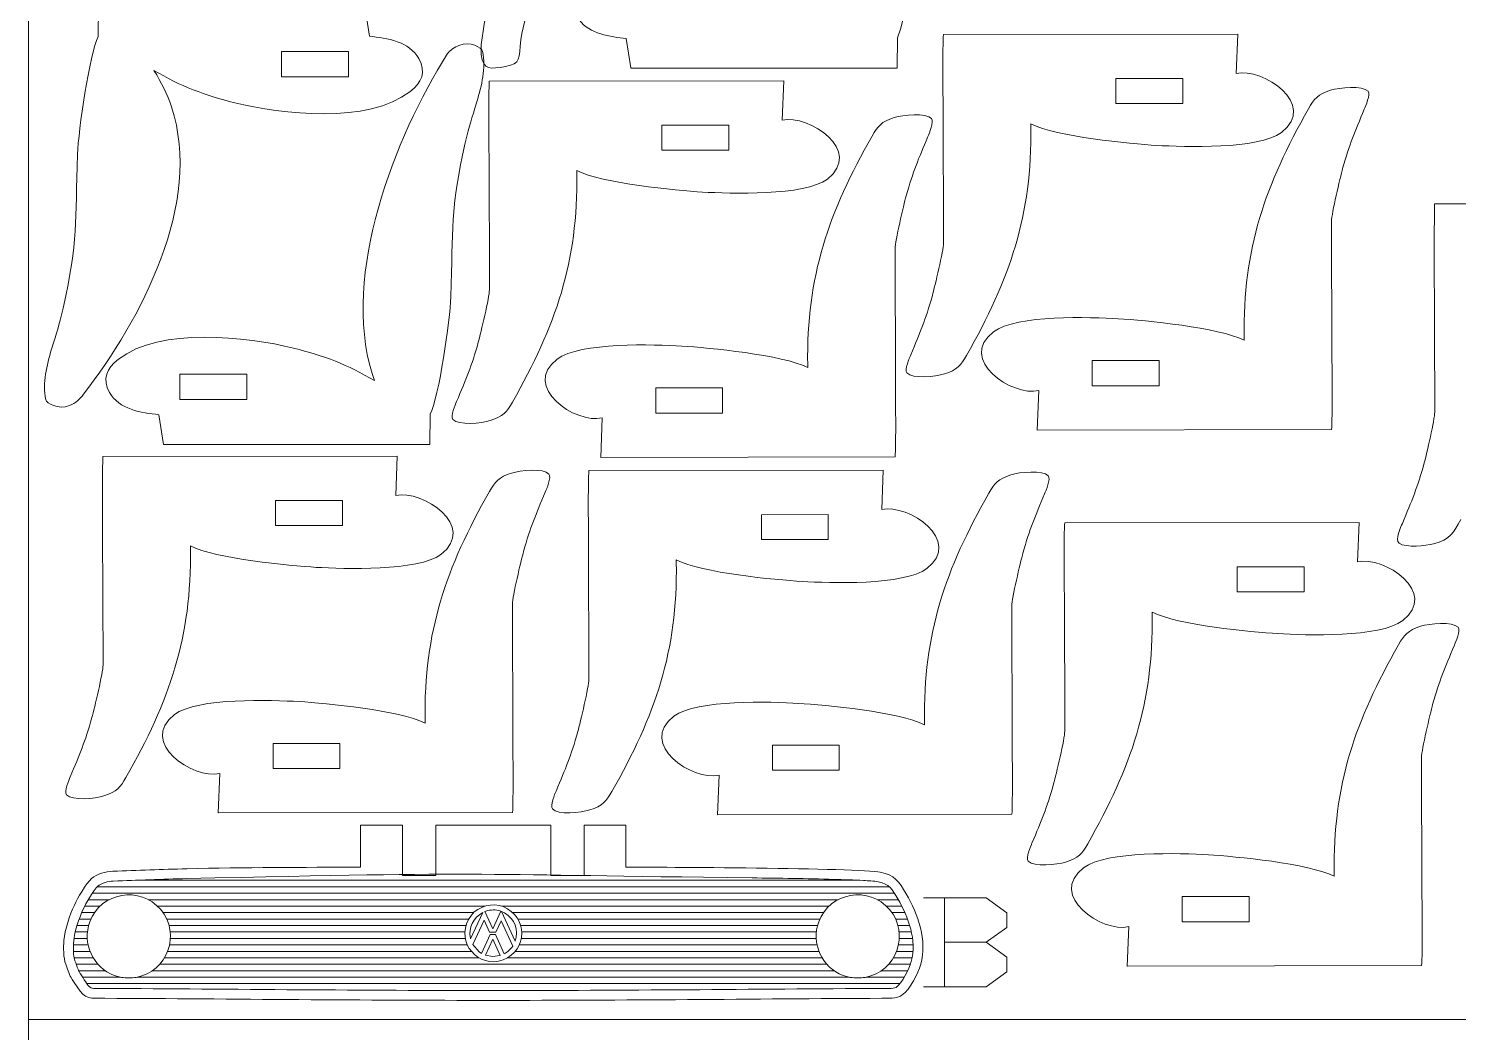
# Model space of a CAD drawing. Header units: centimetres. Extents: x -29.2 to 29, y -19.2 to 19.
# Drawn here: x -29 to -14.46, y -0.13 to 10.07 of the extents above; entities that cross this region are included whole.
import ezdxf

# ---------------------------------------------------------------- set-up
doc = ezdxf.new("R2010")
doc.units = ezdxf.units.CM
doc.header["$MEASUREMENT"] = 0
doc.layers.add('Camada 1', color=7, linetype='Continuous')

msp = doc.modelspace()

# ---------------------------------------------------------------- linework, layer by layer
at = {"layer": 'Camada 1', "color": 5, "lineweight": 9}
for points in [[(-29, 19), (-29, 19), (-29, -19), (-29, -19)], [(29, 0), (29, 0), (-29, 0), (-29, 0)]]:
    msp.add_open_spline(points, degree=3, dxfattribs=at)
at = {"layer": 'Camada 1', "color": 3, "lineweight": 9}
for points in [[(-20.16581, 9.97598), (-19.986, 10.46239), (-19.94594, 11.54976), (-19.91582, 12.11018)], [(-23.9962, 9.95484), (-23.9759, 10.13166), (-23.90551, 10.2649), (-23.89505, 10.34565)], [(-28.2902, 10.29316), (-28.2902, 10.29316), (-28.29231, 9.98776), (-28.29231, 9.98776)], [(-25.53304, 9.99162), (-25.53304, 9.99162), (-25.58011, 10.29295), (-25.58011, 10.29295)], [(-24.33443, 10.27578), (-24.35698, 10.18585), (-24.41252, 9.90457), (-24.39856, 9.80665)], [(-23.40041, 10.15465), (-23.29985, 10.02087), (-23.08156, 9.98355), (-22.92571, 9.96877)], [(-28.29231, 9.98776), (-28.38202, 9.81456), (-28.4936, 9.03199), (-28.50227, 8.79253)], [(-25.03299, 9.76451), (-25.12832, 9.93941), (-25.35734, 9.9725), (-25.53304, 9.99162)], [(-24.62625, 9.89882), (-24.659, 9.88538), (-24.72237, 9.84606), (-24.74158, 9.81554)], [(-24.38432, 9.83891), (-24.39153, 9.87366), (-24.51008, 9.9465), (-24.62625, 9.89882)], [(-24.15198, 9.68476), (-23.98977, 9.71223), (-24.01773, 9.76732), (-23.9962, 9.95484)], [(-22.92571, 9.96877), (-22.92571, 9.96877), (-22.87896, 9.66946), (-22.87896, 9.66946)], [(-20.16855, 9.66721), (-20.16855, 9.66721), (-20.16581, 9.97598), (-20.16581, 9.97598)], [(-19.70013, 10.00927), (-19.70949, 9.89536), (-19.70362, 9.35039), (-19.70348, 9.27028)], [(-16.70753, 10.01454), (-16.70753, 10.01454), (-19.70013, 10.00927), (-19.70013, 10.00927)], [(-16.72303, 9.61299), (-16.72303, 9.61299), (-16.70753, 10.01454), (-16.70753, 10.01454)], [(-24.74158, 9.81554), (-25.28263, 8.95549), (-25.81835, 7.57827), (-25.50807, 6.56373)], [(-25.12332, 9.42869), (-25.00137, 9.52445), (-24.95694, 9.62498), (-25.03299, 9.76451)], [(-24.44328, 9.32605), (-24.39461, 9.49152), (-24.34845, 9.66603), (-24.38432, 9.83891)], [(-24.39856, 9.80665), (-24.37512, 9.64219), (-24.31116, 9.65781), (-24.15198, 9.68476)], [(-27.54753, 9.27425), (-27.59475, 9.41773), (-27.64727, 9.51797), (-27.72542, 9.64541)], [(-27.72542, 9.64541), (-27.45954, 9.48517), (-27.20613, 9.38994), (-26.90438, 9.31536)], [(-22.87896, 9.66946), (-22.87896, 9.66946), (-22.87664, 9.66721), (-22.87664, 9.66721)], [(-22.87664, 9.66721), (-22.87664, 9.66721), (-20.16855, 9.66721), (-20.16855, 9.66721)], [(-16.26387, 9.01446), (-15.89335, 9.29747), (-16.45187, 9.67679), (-16.72303, 9.61299)], [(-24.31614, 9.53518), (-24.32552, 9.4212), (-24.31964, 8.87639), (-24.3195, 8.79619)], [(-21.32355, 9.54045), (-21.32355, 9.54045), (-24.31614, 9.53518), (-24.31614, 9.53518)], [(-21.33904, 9.1389), (-21.33904, 9.1389), (-21.32355, 9.54045), (-21.32355, 9.54045)], [(-15.38328, 9.43273), (-15.43802, 9.49524), (-15.67501, 9.47063), (-15.76344, 9.44313)], [(-26.90438, 9.31536), (-26.42933, 9.19794), (-25.54532, 9.09732), (-25.12332, 9.42869)], [(-24.56012, 8.90839), (-24.51579, 9.10446), (-24.49821, 9.13932), (-24.44328, 9.32605)], [(-15.76344, 9.44313), (-15.89452, 9.40237), (-15.93143, 9.35382), (-15.98739, 9.25589)], [(-15.42093, 9.25032), (-15.40811, 9.28125), (-15.35578, 9.40132), (-15.38328, 9.43273)], [(-28.44142, 6.35386), (-27.85937, 7.10908), (-27.22496, 8.29402), (-27.54753, 9.27425)], [(-20.87989, 8.54037), (-20.50926, 8.82349), (-21.06822, 9.20277), (-21.33904, 9.1389)], [(-20.20049, 9.16502), (-20.33154, 9.12426), (-20.3685, 9.07569), (-20.42444, 8.97777)], [(-19.82033, 9.15461), (-19.87505, 9.21713), (-20.11208, 9.19252), (-20.20049, 9.16502)], [(-19.70348, 9.27028), (-19.70348, 9.27028), (-19.69924, 7.88961), (-19.69924, 7.88961)], [(-15.98739, 9.25589), (-16.42856, 8.48379), (-16.65618, 7.83033), (-16.6424, 6.9296)], [(-15.64134, 8.64694), (-15.57103, 8.89946), (-15.51747, 9.01735), (-15.42093, 9.25032)], [(-19.85798, 8.9722), (-19.84516, 9.00314), (-19.79283, 9.1232), (-19.82033, 9.15461)], [(-19.46615, 6.74759), (-19.02497, 7.51973), (-18.79736, 8.1731), (-18.81115, 9.07388)], [(-18.81115, 9.07388), (-18.81115, 9.07388), (-18.81154, 9.1012), (-18.81154, 9.1012)], [(-18.81154, 9.1012), (-18.55542, 8.97044), (-17.80192, 8.89879), (-17.53172, 8.88273)], [(-17.53172, 8.88273), (-17.25779, 8.86646), (-16.49242, 8.83989), (-16.26387, 9.01446)], [(-24.70762, 7.34476), (-24.68206, 8.05078), (-24.71895, 8.20582), (-24.56012, 8.90839)], [(-20.42444, 8.97777), (-20.86562, 8.20558), (-21.09324, 7.55232), (-21.07945, 6.65148)], [(-20.0784, 8.36882), (-20.00808, 8.62137), (-19.95453, 8.73921), (-19.85798, 8.9722)], [(-28.50227, 8.79253), (-28.52783, 8.08659), (-28.49096, 7.9314), (-28.64977, 7.2289)], [(-24.3195, 8.79619), (-24.3195, 8.79619), (-24.31527, 7.41552), (-24.31527, 7.41552)], [(-24.08217, 6.2735), (-23.641, 7.04574), (-23.41337, 7.69888), (-23.42716, 8.59979)], [(-23.42716, 8.59979), (-23.42716, 8.59979), (-23.42756, 8.62711), (-23.42756, 8.62711)], [(-23.42756, 8.62711), (-23.17146, 8.49635), (-22.41793, 8.4247), (-22.14773, 8.40864)], [(-15.75429, 8.11387), (-15.75438, 8.18358), (-15.66665, 8.55606), (-15.64134, 8.64694)], [(-22.14773, 8.40864), (-21.87383, 8.39237), (-21.1084, 8.36581), (-20.87989, 8.54037)], [(-20.19134, 7.83575), (-20.19143, 7.90546), (-20.1037, 8.27794), (-20.0784, 8.36882)], [(-14.70594, 8.2875), (-14.70594, 8.2875), (-14.70953, 7.85168), (-14.70953, 7.85168)], [(-13.84712, 8.28975), (-13.84712, 8.28975), (-14.70594, 8.2875), (-14.70594, 8.2875)], [(-15.75006, 6.7332), (-15.75006, 6.7332), (-15.75429, 8.11387), (-15.75429, 8.11387)], [(-19.69924, 7.88961), (-19.69916, 7.81995), (-19.7869, 7.44737), (-19.81219, 7.35654)], [(-14.70953, 7.85168), (-14.70953, 7.85168), (-14.70506, 6.17107), (-14.70506, 6.17107)], [(-20.18711, 6.45508), (-20.18711, 6.45508), (-20.19134, 7.83575), (-20.19134, 7.83575)], [(-24.31527, 7.41552), (-24.3151, 7.34622), (-24.40298, 6.97307), (-24.42821, 6.88245)], [(-24.91758, 6.14954), (-24.82802, 6.32265), (-24.71628, 7.10543), (-24.70762, 7.34476)], [(-19.81219, 7.35654), (-19.88245, 7.10419), (-19.9361, 6.986), (-20.0326, 6.75316)], [(-28.64977, 7.2289), (-28.69413, 7.03272), (-28.71167, 6.99805), (-28.76662, 6.81124)], [(-17.92183, 7.12074), (-18.19572, 7.13702), (-18.96115, 7.16358), (-19.18967, 6.98902)], [(-26.30552, 6.82194), (-26.78092, 6.93944), (-27.66421, 7.04019), (-28.08657, 6.70861)], [(-19.18967, 6.98902), (-19.56029, 6.7059), (-19.00134, 6.32661), (-18.73052, 6.39049)], [(-16.642, 6.90228), (-16.8981, 7.03304), (-17.65163, 7.10469), (-17.92183, 7.12074)], [(-24.42821, 6.88245), (-24.4985, 6.62999), (-24.55211, 6.51198), (-24.64863, 6.27907)], [(-22.35888, 6.84262), (-22.63279, 6.85889), (-23.39819, 6.88546), (-23.62672, 6.71091)], [(-21.07905, 6.62417), (-21.3367, 6.75512), (-22.08715, 6.82648), (-22.35888, 6.84262)], [(-16.6424, 6.9296), (-16.6424, 6.9296), (-16.642, 6.90228), (-16.642, 6.90228)], [(-28.76662, 6.81124), (-28.81527, 6.64583), (-28.8615, 6.47121), (-28.82558, 6.29838)], [(-28.08657, 6.70861), (-28.20853, 6.61286), (-28.25294, 6.51231), (-28.1769, 6.37278)], [(-25.48448, 6.49188), (-25.7503, 6.6521), (-26.00382, 6.74737), (-26.30552, 6.82194)], [(-23.62672, 6.71091), (-23.99673, 6.42831), (-23.44003, 6.04878), (-23.16757, 6.11237)], [(-20.0326, 6.75316), (-20.04542, 6.72223), (-20.09777, 6.60217), (-20.07026, 6.57075)], [(-19.69011, 6.56035), (-19.55905, 6.60111), (-19.52211, 6.64965), (-19.46615, 6.74759)], [(-15.75341, 5.99421), (-15.74405, 6.10805), (-15.74991, 6.6532), (-15.75006, 6.7332)], [(-25.50807, 6.56373), (-25.50807, 6.56373), (-25.48448, 6.49188), (-25.48448, 6.49188)], [(-21.07945, 6.65148), (-21.07945, 6.65148), (-21.07905, 6.62417), (-21.07905, 6.62417)], [(-20.07026, 6.57075), (-20.01552, 6.50823), (-19.77853, 6.53285), (-19.69011, 6.56035)], [(-20.19046, 5.71609), (-20.1811, 5.82989), (-20.18697, 6.3751), (-20.18711, 6.45508)], [(-28.82558, 6.29838), (-28.81836, 6.26364), (-28.69983, 6.1908), (-28.58365, 6.23848)], [(-28.58365, 6.23848), (-28.51654, 6.26602), (-28.48111, 6.30237), (-28.44142, 6.35386)], [(-28.1769, 6.37278), (-28.08157, 6.19788), (-27.85255, 6.16479), (-27.67685, 6.14568)], [(-24.64863, 6.27907), (-24.66145, 6.24813), (-24.71377, 6.12809), (-24.68628, 6.09666)], [(-24.30612, 6.08626), (-24.17507, 6.12702), (-24.13812, 6.17557), (-24.08217, 6.2735)], [(-18.73052, 6.39049), (-18.73052, 6.39049), (-18.74601, 5.98894), (-18.74601, 5.98894)], [(-27.67685, 6.14568), (-27.67685, 6.14568), (-27.62979, 5.84434), (-27.62979, 5.84434)], [(-24.91969, 5.84412), (-24.91969, 5.84412), (-24.91758, 6.14954), (-24.91758, 6.14954)], [(-23.16757, 6.11237), (-23.16757, 6.11237), (-23.18306, 5.71083), (-23.18306, 5.71083)], [(-14.70506, 6.17107), (-14.70495, 6.10338), (-14.78835, 5.74344), (-14.81176, 5.65743)], [(-24.68628, 6.09666), (-24.63159, 6.03415), (-24.39455, 6.05875), (-24.30612, 6.08626)], [(-18.74601, 5.98894), (-18.74601, 5.98894), (-15.75341, 5.99421), (-15.75341, 5.99421)], [(-27.62979, 5.84434), (-27.62979, 5.84434), (-24.91969, 5.84412), (-24.91969, 5.84412)], [(-28.24397, 5.72079), (-28.25333, 5.60719), (-28.24747, 5.06151), (-28.24732, 4.9818)], [(-25.25145, 5.72428), (-25.25145, 5.72428), (-28.24397, 5.72079), (-28.24397, 5.72079)], [(-25.26687, 5.32451), (-25.26687, 5.32451), (-25.25145, 5.72428), (-25.25145, 5.72428)], [(-23.18306, 5.71083), (-23.18306, 5.71083), (-23.1809, 5.71082), (-23.1809, 5.71082)], [(-23.1809, 5.71082), (-23.1809, 5.71082), (-20.19046, 5.71609), (-20.19046, 5.71609)], [(-24.09029, 5.55212), (-24.22135, 5.51135), (-24.25829, 5.46282), (-24.31424, 5.36487)], [(-23.71012, 5.54171), (-23.7648, 5.60423), (-24.00188, 5.57962), (-24.09029, 5.55212)], [(-23.74778, 5.35931), (-23.73495, 5.39026), (-23.68263, 5.51028), (-23.71012, 5.54171)], [(-23.30462, 5.57738), (-23.31398, 5.4638), (-23.30812, 4.91806), (-23.30798, 4.83839)], [(-20.3121, 5.58087), (-20.3121, 5.58087), (-23.30462, 5.57738), (-23.30462, 5.57738)], [(-20.32752, 5.1811), (-20.32752, 5.1811), (-20.3121, 5.58087), (-20.3121, 5.58087)], [(-19.01393, 5.5344), (-19.145, 5.49364), (-19.18193, 5.4451), (-19.23789, 5.34716)], [(-18.63378, 5.524), (-18.68852, 5.58651), (-18.9255, 5.5619), (-19.01393, 5.5344)], [(-18.67143, 5.34159), (-18.65861, 5.37251), (-18.60627, 5.49258), (-18.63378, 5.524)], [(-14.81176, 5.65743), (-14.87913, 5.4099), (-14.93783, 5.27091), (-15.03438, 5.041)], [(-24.80772, 4.72597), (-24.43771, 5.00854), (-24.99439, 5.38811), (-25.26687, 5.32451)], [(-24.31424, 5.36487), (-24.75541, 4.59256), (-24.98304, 3.93959), (-24.96925, 3.03858)], [(-23.9682, 4.75592), (-23.89794, 5.00827), (-23.84428, 5.12647), (-23.74778, 5.35931)], [(-19.86837, 4.58256), (-19.49835, 4.86517), (-20.05507, 5.24469), (-20.32752, 5.1811)], [(-19.23789, 5.34716), (-19.67915, 4.5749), (-19.90661, 3.92174), (-19.8929, 3.02086)], [(-18.89185, 4.7382), (-18.82158, 4.9906), (-18.76796, 5.10871), (-18.67143, 5.34159)], [(-28.24732, 4.9818), (-28.24732, 4.9818), (-28.24309, 3.60113), (-28.24309, 3.60113)], [(-18.46719, 5.04747), (-18.47642, 4.93765), (-18.47068, 4.38344), (-18.47054, 4.30848)], [(-15.47467, 5.05096), (-15.47467, 5.05096), (-18.46719, 5.04747), (-18.46719, 5.04747)], [(-15.49009, 4.65119), (-15.49009, 4.65119), (-15.47467, 5.05096), (-15.47467, 5.05096)], [(-15.03438, 5.041), (-15.0505, 5.0026), (-15.11282, 4.87457), (-15.06695, 4.84064)], [(-14.71934, 4.83188), (-14.5466, 4.87497), (-14.51324, 4.95185), (-14.44054, 5.08072)], [(-27.35499, 4.7854), (-27.35499, 4.7854), (-27.35538, 4.81271), (-27.35538, 4.81271)], [(-27.35538, 4.81271), (-27.09955, 4.68209), (-26.34546, 4.61029), (-26.07556, 4.59425)], [(-23.30798, 4.83839), (-23.30798, 4.83839), (-23.30374, 3.45772), (-23.30374, 3.45772)], [(-15.06695, 4.84064), (-14.9968, 4.78875), (-14.7914, 4.8139), (-14.71934, 4.83188)], [(-28.00999, 2.45911), (-27.56882, 3.23132), (-27.3412, 3.88452), (-27.35499, 4.7854)], [(-26.07556, 4.59425), (-25.80162, 4.57798), (-25.03629, 4.55141), (-24.80772, 4.72597)], [(-24.08114, 4.22285), (-24.08131, 4.29216), (-23.99343, 4.6653), (-23.9682, 4.75592)], [(-22.41564, 4.64199), (-22.41564, 4.64199), (-22.41604, 4.6693), (-22.41604, 4.6693)], [(-22.41604, 4.6693), (-22.1602, 4.53868), (-21.4061, 4.46688), (-21.13621, 4.45084)], [(-19.00479, 4.20514), (-19.00488, 4.27483), (-18.91714, 4.64735), (-18.89185, 4.7382)], [(-15.03093, 4.05265), (-14.66092, 4.33526), (-15.21764, 4.71478), (-15.49009, 4.65119)], [(-23.07064, 2.3157), (-22.62947, 3.0879), (-22.40185, 3.74113), (-22.41564, 4.64199)], [(-21.13621, 4.45084), (-20.86229, 4.43458), (-20.09691, 4.408), (-19.86837, 4.58256)], [(-24.07691, 2.84218), (-24.07691, 2.84218), (-24.08114, 4.22285), (-24.08114, 4.22285)], [(-18.47054, 4.30848), (-18.47054, 4.30848), (-18.46631, 2.92781), (-18.46631, 2.92781)], [(-19.00056, 2.82447), (-19.00056, 2.82447), (-19.00479, 4.20514), (-19.00479, 4.20514)], [(-18.23321, 1.78579), (-17.79204, 2.5581), (-17.56441, 3.21107), (-17.5782, 4.11208)], [(-17.5782, 4.11208), (-17.5782, 4.11208), (-17.5786, 4.13939), (-17.5786, 4.13939)], [(-17.5786, 4.13939), (-17.32277, 4.00877), (-16.56867, 3.93697), (-16.29878, 3.92093)], [(-16.29878, 3.92093), (-16.02486, 3.90467), (-15.25947, 3.87809), (-15.03093, 4.05265)], [(-14.84834, 3.99514), (-14.97941, 3.95437), (-15.01634, 3.90583), (-15.07228, 3.80789)], [(-14.46817, 3.98473), (-14.52285, 4.04725), (-14.75994, 4.02264), (-14.84834, 3.99514)], [(-14.50583, 3.80233), (-14.493, 3.83328), (-14.44068, 3.9533), (-14.46817, 3.98473)], [(-15.07228, 3.80789), (-15.51346, 3.03558), (-15.74109, 2.38262), (-15.72729, 1.4816)], [(-14.72625, 3.19894), (-14.65597, 3.45138), (-14.60235, 3.56943), (-14.50583, 3.80233)], [(-28.24309, 3.60113), (-28.243, 3.53149), (-28.33075, 3.15888), (-28.35604, 3.06806)], [(-23.30374, 3.45772), (-23.30357, 3.38842), (-23.39145, 3.01527), (-23.41668, 2.92465)], [(-26.24867, 3.22973), (-26.52259, 3.246), (-27.28797, 3.27257), (-27.51652, 3.09801)], [(-24.96885, 3.01127), (-25.22494, 3.14203), (-25.97848, 3.21367), (-26.24867, 3.22973)], [(-21.17232, 3.21201), (-21.44622, 3.22829), (-22.21166, 3.25484), (-22.44017, 3.08029)], [(-19.8925, 2.99355), (-20.14861, 3.12431), (-20.90211, 3.19596), (-21.17232, 3.21201)], [(-14.83919, 2.66587), (-14.83936, 2.73518), (-14.75148, 3.10831), (-14.72625, 3.19894)], [(-28.35604, 3.06806), (-28.42629, 2.81575), (-28.47995, 2.6975), (-28.57645, 2.46468)], [(-27.51652, 3.09801), (-27.88653, 2.8154), (-27.32981, 2.43588), (-27.05736, 2.49947)], [(-22.44017, 3.08029), (-22.81069, 2.79726), (-22.25215, 2.41796), (-21.98101, 2.48176)], [(-24.96925, 3.03858), (-24.96925, 3.03858), (-24.96885, 3.01127), (-24.96885, 3.01127)], [(-23.41668, 2.92465), (-23.48698, 2.67218), (-23.54057, 2.55419), (-23.6371, 2.32127)], [(-19.8929, 3.02086), (-19.8929, 3.02086), (-19.8925, 2.99355), (-19.8925, 2.99355)], [(-18.46631, 2.92781), (-18.46614, 2.85847), (-18.55401, 2.4854), (-18.57926, 2.39474)], [(-24.08026, 2.10319), (-24.07091, 2.21681), (-24.07676, 2.76245), (-24.07691, 2.84218)], [(-19.00391, 2.08547), (-18.99454, 2.19935), (-19.00042, 2.74443), (-19.00056, 2.82447)], [(-14.83496, 1.28521), (-14.83496, 1.28521), (-14.83919, 2.66587), (-14.83919, 2.66587)], [(-27.05736, 2.49947), (-27.05736, 2.49947), (-27.07286, 2.09793), (-27.07286, 2.09793)], [(-21.98101, 2.48176), (-21.98101, 2.48176), (-21.99651, 2.08021), (-21.99651, 2.08021)], [(-28.57645, 2.46468), (-28.58928, 2.43374), (-28.64161, 2.3137), (-28.61411, 2.28227)], [(-28.23395, 2.27186), (-28.1029, 2.31263), (-28.06595, 2.36117), (-28.00999, 2.45911)], [(-18.57926, 2.39474), (-18.64958, 2.14219), (-18.70312, 2.02435), (-18.79967, 1.79136)], [(-28.61411, 2.28227), (-28.5594, 2.21975), (-28.32237, 2.24436), (-28.23395, 2.27186)], [(-23.6371, 2.32127), (-23.64993, 2.29032), (-23.70225, 2.17029), (-23.67476, 2.13886)], [(-23.2946, 2.12845), (-23.16354, 2.16922), (-23.12659, 2.21776), (-23.07064, 2.3157)], [(-27.07286, 2.09793), (-27.07286, 2.09793), (-27.07069, 2.09792), (-27.07069, 2.09792)], [(-27.07069, 2.09792), (-27.07069, 2.09792), (-24.08026, 2.10319), (-24.08026, 2.10319)], [(-23.67476, 2.13886), (-23.6201, 2.07635), (-23.38302, 2.10094), (-23.2946, 2.12845)], [(-21.99651, 2.08021), (-21.99651, 2.08021), (-19.00391, 2.08547), (-19.00391, 2.08547)], [(-25.62472, 1.54786), (-25.62472, 1.54786), (-25.62472, 1.97277), (-25.62472, 1.97277)], [(-25.62472, 1.97277), (-25.62472, 1.97277), (-25.19972, 1.97265), (-25.19972, 1.97265)], [(-25.19972, 1.97265), (-25.19972, 1.97265), (-25.19972, 1.46266), (-25.19972, 1.46266)], [(-24.85973, 1.46277), (-24.85973, 1.46277), (-24.85973, 1.97277), (-24.85973, 1.97277)], [(-24.85973, 1.97277), (-24.85973, 1.97277), (-23.69219, 1.97277), (-23.69219, 1.97277)], [(-23.69219, 1.97277), (-23.69219, 1.97277), (-23.69218, 1.46277), (-23.69218, 1.46277)], [(-23.35218, 1.46277), (-23.35218, 1.46277), (-23.35219, 1.97277), (-23.35219, 1.97277)], [(-23.35219, 1.97277), (-23.35219, 1.97277), (-22.92719, 1.97277), (-22.92719, 1.97277)], [(-22.92719, 1.97277), (-22.92719, 1.97277), (-22.92719, 1.54786), (-22.92719, 1.54786)], [(-18.79967, 1.79136), (-18.81249, 1.76042), (-18.86482, 1.64036), (-18.83733, 1.60895)], [(-18.45716, 1.59854), (-18.3261, 1.63931), (-18.28916, 1.68785), (-18.23321, 1.78579)], [(-18.83733, 1.60895), (-18.78261, 1.54644), (-18.54558, 1.57103), (-18.45716, 1.59854)], [(-17.00672, 1.67275), (-17.28058, 1.68903), (-18.0461, 1.71558), (-18.27457, 1.54103)], [(-15.7269, 1.45429), (-15.98273, 1.58491), (-16.73683, 1.65671), (-17.00672, 1.67275)], [(-28.36006, 1.43157), (-28.30148, 1.47853), (-28.21827, 1.50256), (-28.14415, 1.50509)], [(-28.14415, 1.50509), (-27.89353, 1.51368), (-27.64298, 1.52499), (-27.39228, 1.53086)], [(-27.39228, 1.53086), (-26.8049, 1.54463), (-26.21262, 1.5446), (-25.62472, 1.54786)], [(-25.19972, 1.46266), (-25.19972, 1.46266), (-24.85973, 1.46277), (-24.85973, 1.46277)], [(-23.69218, 1.46277), (-23.69218, 1.46277), (-23.35218, 1.46277), (-23.35218, 1.46277)], [(-22.92719, 1.54786), (-22.62512, 1.54648), (-20.5538, 1.53885), (-20.34287, 1.49705)], [(-20.34287, 1.49705), (-20.19742, 1.46823), (-20.15223, 1.40207), (-20.07836, 1.2763)], [(-18.27457, 1.54103), (-18.6446, 1.25833), (-18.08778, 0.87892), (-17.81541, 0.94249)], [(-15.72729, 1.4816), (-15.72729, 1.4816), (-15.7269, 1.45429), (-15.7269, 1.45429)], [(-28.53484, 1.16209), (-28.5046, 1.22515), (-28.41589, 1.38681), (-28.36006, 1.43157)], [(-20.07836, 1.2763), (-19.95448, 1.06538), (-19.86313, 0.80422), (-19.92988, 0.5606)], [(-14.83831, 0.54621), (-14.82896, 0.65979), (-14.83481, 1.20553), (-14.83496, 1.28521)], [(-28.64138, 0.80204), (-28.63171, 0.91413), (-28.58361, 1.06038), (-28.53484, 1.16209)], [(-17.81541, 0.94249), (-17.81541, 0.94249), (-17.83091, 0.54095), (-17.83091, 0.54095)], [(-28.62202, 0.5606), (-28.64602, 0.62371), (-28.64719, 0.73459), (-28.64138, 0.80204)], [(-28.50618, 0.33026), (-28.60078, 0.48043), (-28.55946, 0.39601), (-28.62202, 0.5606)], [(-19.92988, 0.5606), (-19.95672, 0.46263), (-20.03783, 0.30992), (-20.12094, 0.24629)], [(-17.83091, 0.54095), (-17.83091, 0.54095), (-17.82874, 0.54094), (-17.82874, 0.54094)], [(-17.82874, 0.54094), (-17.82874, 0.54094), (-14.83831, 0.54621), (-14.83831, 0.54621)], [(-28.22666, 0.21478), (-28.37365, 0.21557), (-28.42272, 0.1978), (-28.50618, 0.33026)], [(-24.27595, 0.19321), (-25.59287, 0.19321), (-26.90976, 0.2076), (-28.22666, 0.21478)], [(-20.32523, 0.21478), (-21.64213, 0.20758), (-22.95903, 0.19321), (-24.27595, 0.19321)], [(-20.12094, 0.24629), (-20.17314, 0.20634), (-20.26307, 0.21511), (-20.32523, 0.21478)]]:
    msp.add_open_spline(points, degree=3, dxfattribs=at)
at = {"layer": 'Camada 1', "lineweight": 9}
for points in [[(-25.74742, 9.83569), (-25.74742, 9.83569), (-26.42741, 9.83569), (-26.42741, 9.83569)], [(-26.42741, 9.83569), (-26.42741, 9.83569), (-26.42741, 9.58069), (-26.42741, 9.58069)], [(-25.74742, 9.58069), (-25.74742, 9.58069), (-25.74742, 9.83569), (-25.74742, 9.83569)], [(-26.42741, 9.58069), (-26.42741, 9.58069), (-25.74742, 9.58069), (-25.74742, 9.58069)], [(-17.94585, 9.56281), (-17.94585, 9.56281), (-17.94077, 9.56285), (-17.94077, 9.56285)], [(-17.94582, 9.30786), (-17.94582, 9.30786), (-17.94585, 9.56281), (-17.94585, 9.56281)], [(-17.94077, 9.56285), (-17.94077, 9.56285), (-17.26613, 9.56285), (-17.26613, 9.56285)], [(-17.26613, 9.56285), (-17.26613, 9.56285), (-17.26585, 9.30786), (-17.26585, 9.30786)], [(-17.26585, 9.30786), (-17.26585, 9.30786), (-17.94582, 9.30786), (-17.94582, 9.30786)], [(-22.56187, 9.08872), (-22.56187, 9.08872), (-22.55679, 9.08876), (-22.55679, 9.08876)], [(-22.56184, 8.83377), (-22.56184, 8.83377), (-22.56187, 9.08872), (-22.56187, 9.08872)], [(-22.55679, 9.08876), (-22.55679, 9.08876), (-21.88215, 9.08876), (-21.88215, 9.08876)], [(-21.88215, 9.08876), (-21.88215, 9.08876), (-21.88188, 8.83377), (-21.88188, 8.83377)], [(-21.88188, 8.83377), (-21.88188, 8.83377), (-22.56184, 8.83377), (-22.56184, 8.83377)], [(-18.18741, 6.44063), (-18.18741, 6.44063), (-18.18768, 6.69562), (-18.18768, 6.69562)], [(-18.18768, 6.69562), (-18.18768, 6.69562), (-17.50772, 6.69562), (-17.50772, 6.69562)], [(-17.50772, 6.69562), (-17.50772, 6.69562), (-17.50769, 6.44067), (-17.50769, 6.44067)], [(-26.78248, 6.5566), (-26.78248, 6.5566), (-27.46248, 6.5566), (-27.46248, 6.5566)], [(-27.46248, 6.5566), (-27.46248, 6.5566), (-27.46248, 6.3016), (-27.46248, 6.3016)], [(-26.78248, 6.3016), (-26.78248, 6.3016), (-26.78248, 6.5566), (-26.78248, 6.5566)], [(-22.62446, 6.16251), (-22.62446, 6.16251), (-22.62473, 6.41751), (-22.62473, 6.41751)], [(-22.62473, 6.41751), (-22.62473, 6.41751), (-21.94478, 6.41751), (-21.94478, 6.41751)], [(-21.94478, 6.41751), (-21.94478, 6.41751), (-21.94474, 6.16255), (-21.94474, 6.16255)], [(-17.51277, 6.44063), (-17.51277, 6.44063), (-18.18741, 6.44063), (-18.18741, 6.44063)], [(-17.50769, 6.44067), (-17.50769, 6.44067), (-17.51277, 6.44063), (-17.51277, 6.44063)], [(-27.46248, 6.3016), (-27.46248, 6.3016), (-26.78248, 6.3016), (-26.78248, 6.3016)], [(-21.94982, 6.16251), (-21.94982, 6.16251), (-22.62446, 6.16251), (-22.62446, 6.16251)], [(-21.94474, 6.16255), (-21.94474, 6.16255), (-21.94982, 6.16251), (-21.94982, 6.16251)], [(-26.4897, 5.27274), (-26.4897, 5.27274), (-25.80998, 5.27437), (-25.80998, 5.27437)], [(-26.48967, 5.01937), (-26.48967, 5.01937), (-26.4897, 5.27274), (-26.4897, 5.27274)], [(-25.80998, 5.27437), (-25.80998, 5.27437), (-25.8097, 5.01937), (-25.8097, 5.01937)], [(-21.55035, 5.12933), (-21.55035, 5.12933), (-20.87063, 5.13096), (-20.87063, 5.13096)], [(-21.55031, 4.87596), (-21.55031, 4.87596), (-21.55035, 5.12933), (-21.55035, 5.12933)], [(-20.87063, 5.13096), (-20.87063, 5.13096), (-20.87035, 4.87596), (-20.87035, 4.87596)], [(-25.8097, 5.01937), (-25.8097, 5.01937), (-26.48967, 5.01937), (-26.48967, 5.01937)], [(-20.87035, 4.87596), (-20.87035, 4.87596), (-21.55031, 4.87596), (-21.55031, 4.87596)], [(-16.71291, 4.59942), (-16.71291, 4.59942), (-16.03319, 4.60105), (-16.03319, 4.60105)], [(-16.71288, 4.34605), (-16.71288, 4.34605), (-16.71291, 4.59942), (-16.71291, 4.59942)], [(-16.03319, 4.60105), (-16.03319, 4.60105), (-16.03292, 4.34605), (-16.03292, 4.34605)], [(-16.03292, 4.34605), (-16.03292, 4.34605), (-16.71288, 4.34605), (-16.71288, 4.34605)], [(-26.51426, 2.54961), (-26.51426, 2.54961), (-26.51453, 2.80461), (-26.51453, 2.80461)], [(-26.51453, 2.80461), (-26.51453, 2.80461), (-25.83457, 2.80461), (-25.83457, 2.80461)], [(-25.83457, 2.80461), (-25.83457, 2.80461), (-25.83454, 2.54966), (-25.83454, 2.54966)], [(-21.4379, 2.53189), (-21.4379, 2.53189), (-21.43818, 2.78689), (-21.43818, 2.78689)], [(-21.43818, 2.78689), (-21.43818, 2.78689), (-20.75822, 2.78689), (-20.75822, 2.78689)], [(-20.75822, 2.78689), (-20.75822, 2.78689), (-20.75819, 2.53194), (-20.75819, 2.53194)], [(-25.83962, 2.54961), (-25.83962, 2.54961), (-26.51426, 2.54961), (-26.51426, 2.54961)], [(-25.83454, 2.54966), (-25.83454, 2.54966), (-25.83962, 2.54961), (-25.83962, 2.54961)], [(-20.76327, 2.53189), (-20.76327, 2.53189), (-21.4379, 2.53189), (-21.4379, 2.53189)], [(-20.75819, 2.53194), (-20.75819, 2.53194), (-20.76327, 2.53189), (-20.76327, 2.53189)], [(-27.6571, 1.11684), (-27.8644, 1.36276), (-28.26618, 1.29305), (-28.37811, 0.99174)], [(-20.24691, 1.11684), (-20.45421, 1.36275), (-20.85602, 1.29305), (-20.96792, 0.99174)], [(-17.27231, 0.99263), (-17.27231, 0.99263), (-17.27258, 1.24763), (-17.27258, 1.24763)], [(-17.27258, 1.24763), (-17.27258, 1.24763), (-16.59262, 1.24763), (-16.59262, 1.24763)], [(-16.59262, 1.24763), (-16.59262, 1.24763), (-16.59259, 0.99268), (-16.59259, 0.99268)], [(-27.90491, 0.42721), (-27.58786, 0.48446), (-27.44932, 0.87034), (-27.6571, 1.11684)], [(-24.38286, 1.08722), (-24.48169, 1.02952), (-24.53077, 0.93564), (-24.50754, 0.82375)], [(-24.50607, 0.81755), (-24.50607, 0.81755), (-24.38286, 1.08722), (-24.38286, 1.08722)], [(-24.35248, 1.1), (-24.35248, 1.1), (-24.3614, 1.09675), (-24.3614, 1.09675)], [(-24.3614, 1.09675), (-24.3614, 1.09675), (-24.28139, 0.92164), (-24.28139, 0.92164)], [(-24.19984, 1.10014), (-24.25254, 1.117), (-24.29969, 1.11679), (-24.35248, 1.1)], [(-24.28139, 0.92164), (-24.28139, 0.92164), (-24.19984, 1.10014), (-24.19984, 1.10014)], [(-24.16245, 1.08374), (-24.16245, 1.08374), (-24.19115, 1.097), (-24.19115, 1.097)], [(-24.19115, 1.097), (-24.19115, 1.097), (-24.05291, 0.79443), (-24.05291, 0.79443)], [(-24.05291, 0.79443), (-24.01321, 0.91039), (-24.05702, 1.01678), (-24.16245, 1.08374)], [(-20.49472, 0.42721), (-20.17767, 0.48446), (-20.03912, 0.87033), (-20.24691, 1.11684)], [(-28.37811, 0.99174), (-28.45853, 0.77521), (-28.34546, 0.52732), (-28.12885, 0.44688)], [(-24.36995, 1.00882), (-24.36995, 1.00882), (-24.48346, 0.76037), (-24.48346, 0.76037)], [(-24.31354, 0.88535), (-24.31354, 0.88535), (-24.36995, 1.00882), (-24.36995, 1.00882)], [(-24.24924, 0.88535), (-24.24924, 0.88535), (-24.31354, 0.88535), (-24.31354, 0.88535)], [(-24.19622, 1.00143), (-24.19622, 1.00143), (-24.24924, 0.88535), (-24.24924, 0.88535)], [(-24.07853, 0.74384), (-24.07853, 0.74384), (-24.19622, 1.00143), (-24.19622, 1.00143)], [(-20.96792, 0.99174), (-21.04834, 0.77521), (-20.93527, 0.52732), (-20.71866, 0.44688)], [(-16.59767, 0.99263), (-16.59767, 0.99263), (-17.27231, 0.99263), (-17.27231, 0.99263)], [(-16.59259, 0.99268), (-16.59259, 0.99268), (-16.59767, 0.99263), (-16.59767, 0.99263)], [(-24.50754, 0.82375), (-24.50754, 0.82375), (-24.50607, 0.81755), (-24.50607, 0.81755)], [(-24.48346, 0.76037), (-24.48346, 0.76037), (-24.41941, 0.68646), (-24.41941, 0.68646)], [(-24.39601, 0.67076), (-24.39601, 0.67076), (-24.3089, 0.86143), (-24.3089, 0.86143)], [(-24.28139, 0.81499), (-24.28139, 0.81499), (-24.35587, 0.65196), (-24.35587, 0.65196)], [(-24.3089, 0.86143), (-24.3089, 0.86143), (-24.25387, 0.86143), (-24.25387, 0.86143)], [(-24.20547, 0.64881), (-24.20547, 0.64881), (-24.28139, 0.81499), (-24.28139, 0.81499)], [(-24.25387, 0.86143), (-24.25387, 0.86143), (-24.16456, 0.6659), (-24.16456, 0.6659)], [(-24.16456, 0.6659), (-24.12606, 0.68778), (-24.1041, 0.70771), (-24.07853, 0.74384)], [(-24.41941, 0.68646), (-24.41941, 0.68646), (-24.39601, 0.67076), (-24.39601, 0.67076)], [(-24.35587, 0.65196), (-24.35587, 0.65196), (-24.28526, 0.63834), (-24.28526, 0.63834)], [(-24.28526, 0.63834), (-24.28526, 0.63834), (-24.20547, 0.64881), (-24.20547, 0.64881)], [(-28.12885, 0.44688), (-28.12885, 0.44688), (-28.05718, 0.42721), (-28.05718, 0.42721)], [(-20.71866, 0.44688), (-20.71866, 0.44688), (-20.64699, 0.42721), (-20.64699, 0.42721)], [(-28.05718, 0.42721), (-28.00495, 0.42252), (-27.9596, 0.41733), (-27.90491, 0.42721)], [(-20.64699, 0.42721), (-20.59476, 0.42252), (-20.54941, 0.41733), (-20.49472, 0.42721)]]:
    msp.add_open_spline(points, degree=3, dxfattribs=at)
at = {"layer": 'Camada 1', "color": 1, "lineweight": 9}
for points in [[(-21.64569, 1.43816), (-24.44895, 1.47208), (-24.25085, 1.50445), (-27.38994, 1.43089)], [(-28.29751, 1.35355), (-28.338, 1.32109), (-28.41973, 1.17087), (-28.44467, 1.11885)], [(-28.30384, 1.34786), (-28.30384, 1.34786), (-20.24994, 1.34786), (-20.24994, 1.34786)], [(-28.14073, 1.40515), (-28.19294, 1.40336), (-28.25616, 1.3867), (-28.29751, 1.35355)], [(-27.38994, 1.43089), (-27.64029, 1.42502), (-27.89047, 1.41372), (-28.14073, 1.40515)], [(-27.91291, 1.41348), (-27.91291, 1.41348), (-20.54969, 1.41348), (-20.54969, 1.41348)], [(-20.81323, 1.42296), (-21.09059, 1.43078), (-21.36824, 1.4348), (-21.64569, 1.43816)], [(-20.51325, 1.41163), (-20.61312, 1.41696), (-20.71327, 1.42014), (-20.81323, 1.42296)], [(-20.36231, 1.39896), (-20.40677, 1.40777), (-20.46769, 1.4092), (-20.51325, 1.41163)], [(-20.16459, 1.22566), (-20.22133, 1.32226), (-20.24773, 1.37625), (-20.36231, 1.39896)], [(-28.3926, 1.21662), (-28.3926, 1.21662), (-28.18022, 1.21662), (-28.18022, 1.21662)], [(-28.35305, 1.28224), (-28.35305, 1.28224), (-20.1982, 1.28224), (-20.1982, 1.28224)], [(-27.77978, 1.21662), (-27.77978, 1.21662), (-20.77004, 1.21662), (-20.77004, 1.21662)], [(-24.17505, 1.14645), (-24.28075, 1.18987), (-24.42889, 1.15128), (-24.49849, 1.06002)], [(-20.3696, 1.21662), (-20.3696, 1.21662), (-20.15933, 1.21662), (-20.15933, 1.21662)], [(-20.02633, 0.58702), (-19.96721, 0.8028), (-20.05579, 1.04042), (-20.16459, 1.22566)], [(-19.26608, 1.23478), (-19.26608, 1.23478), (-19.90226, 1.23478), (-19.90226, 1.23478)], [(-19.6902, 1.23478), (-19.6902, 1.23478), (-19.6902, 0.33237), (-19.6902, 0.33237)], [(-19.05401, 1.08438), (-19.05401, 1.08438), (-19.26608, 1.23478), (-19.26608, 1.23478)], [(-28.44467, 1.11885), (-28.4888, 1.02682), (-28.53297, 0.89525), (-28.54175, 0.79345)], [(-28.4862, 1.01976), (-28.4862, 1.01976), (-28.36657, 1.01976), (-28.36657, 1.01976)], [(-28.45995, 1.08538), (-28.45995, 1.08538), (-28.32936, 1.08538), (-28.32936, 1.08538)], [(-28.42846, 1.151), (-28.42846, 1.151), (-28.27274, 1.151), (-28.27274, 1.151)], [(-27.68925, 1.151), (-27.68925, 1.151), (-24.35998, 1.151), (-24.35998, 1.151)], [(-27.63302, 1.08538), (-27.63302, 1.08538), (-24.47578, 1.08538), (-24.47578, 1.08538)], [(-27.59555, 1.01976), (-27.59555, 1.01976), (-24.52511, 1.01976), (-24.52511, 1.01976)], [(-24.49849, 1.06002), (-24.67471, 0.82894), (-24.47215, 0.54609), (-24.22398, 0.5909)], [(-24.18719, 1.151), (-24.18719, 1.151), (-20.86257, 1.151), (-20.86257, 1.151)], [(-24.17505, 0.60433), (-23.92522, 0.70588), (-23.92378, 1.04323), (-24.17505, 1.14645)], [(-24.07866, 1.08538), (-24.07866, 1.08538), (-20.91918, 1.08538), (-20.91918, 1.08538)], [(-24.0261, 1.01976), (-24.0261, 1.01976), (-20.95638, 1.01976), (-20.95638, 1.01976)], [(-20.27906, 1.151), (-20.27906, 1.151), (-20.12351, 1.151), (-20.12351, 1.151)], [(-20.22283, 1.08538), (-20.22283, 1.08538), (-20.09201, 1.08538), (-20.09201, 1.08538)], [(-20.18536, 1.01976), (-20.18536, 1.01976), (-20.065, 1.01976), (-20.065, 1.01976)], [(-19.05401, 0.93398), (-19.05401, 0.93398), (-19.05401, 1.08438), (-19.05401, 1.08438)], [(-28.52588, 0.88852), (-28.52588, 0.88852), (-28.402, 0.88852), (-28.402, 0.88852)], [(-28.50821, 0.95414), (-28.50821, 0.95414), (-28.39004, 0.95414), (-28.39004, 0.95414)], [(-27.57217, 0.95414), (-27.57217, 0.95414), (-24.55319, 0.95414), (-24.55319, 0.95414)], [(-27.56049, 0.88852), (-27.56049, 0.88852), (-24.56454, 0.88852), (-24.56454, 0.88852)], [(-23.99816, 0.95414), (-23.99816, 0.95414), (-20.97985, 0.95414), (-20.97985, 0.95414)], [(-23.98748, 0.88852), (-23.98748, 0.88852), (-20.99181, 0.88852), (-20.99181, 0.88852)], [(-20.16198, 0.95414), (-20.16198, 0.95414), (-20.04271, 0.95414), (-20.04271, 0.95414)], [(-20.15029, 0.88852), (-20.15029, 0.88852), (-20.02545, 0.88852), (-20.02545, 0.88852)], [(-19.26608, 0.78358), (-19.26608, 0.78358), (-19.05401, 0.93398), (-19.05401, 0.93398)], [(-28.54175, 0.79345), (-28.54612, 0.74272), (-28.54662, 0.64367), (-28.52855, 0.59613)], [(-28.54381, 0.75728), (-28.54381, 0.75728), (-28.39442, 0.75728), (-28.39442, 0.75728)], [(-28.53837, 0.8229), (-28.53837, 0.8229), (-28.40333, 0.8229), (-28.40333, 0.8229)], [(-27.56819, 0.75728), (-27.56819, 0.75728), (-24.53948, 0.75728), (-24.53948, 0.75728)], [(-27.55927, 0.8229), (-27.55927, 0.8229), (-24.56023, 0.8229), (-24.56023, 0.8229)], [(-24.01241, 0.75728), (-24.01241, 0.75728), (-20.98423, 0.75728), (-20.98423, 0.75728)], [(-23.99192, 0.8229), (-23.99192, 0.8229), (-20.99314, 0.8229), (-20.99314, 0.8229)], [(-20.158, 0.75728), (-20.158, 0.75728), (-20.01234, 0.75728), (-20.01234, 0.75728)], [(-20.14907, 0.8229), (-20.14907, 0.8229), (-20.01367, 0.8229), (-20.01367, 0.8229)], [(-19.26608, 0.78358), (-19.26608, 0.78358), (-19.6902, 0.78358), (-19.6902, 0.78358)], [(-19.05401, 0.63318), (-19.05401, 0.63318), (-19.26608, 0.78358), (-19.26608, 0.78358)], [(-28.54348, 0.69166), (-28.54348, 0.69166), (-28.37471, 0.69166), (-28.37471, 0.69166)], [(-28.53655, 0.62604), (-28.53655, 0.62604), (-28.34266, 0.62604), (-28.34266, 0.62604)], [(-28.52855, 0.59613), (-28.51774, 0.56772), (-28.50732, 0.53923), (-28.49692, 0.51067)], [(-27.61952, 0.62604), (-27.61952, 0.62604), (-24.42138, 0.62604), (-24.42138, 0.62604)], [(-27.58773, 0.69166), (-27.58773, 0.69166), (-24.49825, 0.69166), (-24.49825, 0.69166)], [(-24.22398, 0.5909), (-24.22398, 0.5909), (-24.17505, 0.60433), (-24.17505, 0.60433)], [(-24.13109, 0.62604), (-24.13109, 0.62604), (-20.93247, 0.62604), (-20.93247, 0.62604)], [(-24.05343, 0.69166), (-24.05343, 0.69166), (-20.96452, 0.69166), (-20.96452, 0.69166)], [(-20.20932, 0.62604), (-20.20932, 0.62604), (-20.01728, 0.62604), (-20.01728, 0.62604)], [(-20.18172, 0.3257), (-20.11759, 0.37479), (-20.04758, 0.50945), (-20.02633, 0.58702)], [(-20.17754, 0.69166), (-20.17754, 0.69166), (-20.01234, 0.69166), (-20.01234, 0.69166)], [(-19.05401, 0.48278), (-19.05401, 0.48278), (-19.05401, 0.63318), (-19.05401, 0.63318)], [(-28.51516, 0.56042), (-28.51516, 0.56042), (-28.29454, 0.56042), (-28.29454, 0.56042)], [(-28.49692, 0.51067), (-28.49403, 0.50273), (-28.49092, 0.49309), (-28.48708, 0.48555)], [(-28.49115, 0.4948), (-28.49115, 0.4948), (-28.22057, 0.4948), (-28.22057, 0.4948)], [(-28.48708, 0.48555), (-28.48306, 0.47764), (-28.47691, 0.46908), (-28.47202, 0.46167)], [(-28.47202, 0.46167), (-28.45494, 0.43578), (-28.43811, 0.40981), (-28.42157, 0.38356)], [(-27.74103, 0.4948), (-27.74103, 0.4948), (-20.81038, 0.4948), (-20.81038, 0.4948)], [(-27.6673, 0.56042), (-27.6673, 0.56042), (-20.88435, 0.56042), (-20.88435, 0.56042)], [(-20.33084, 0.4948), (-20.33084, 0.4948), (-20.06225, 0.4948), (-20.06225, 0.4948)], [(-20.25711, 0.56042), (-20.25711, 0.56042), (-20.03473, 0.56042), (-20.03473, 0.56042)], [(-19.26608, 0.33237), (-19.26608, 0.33237), (-19.05401, 0.48278), (-19.05401, 0.48278)], [(-28.45076, 0.42918), (-28.45076, 0.42918), (-28.06434, 0.42918), (-28.06434, 0.42918)], [(-28.42157, 0.38356), (-28.41039, 0.36581), (-28.38601, 0.32788), (-28.36466, 0.31997)], [(-28.40843, 0.36356), (-28.40843, 0.36356), (-20.14358, 0.36356), (-20.14358, 0.36356)], [(-28.36466, 0.31997), (-28.33833, 0.31021), (-28.25581, 0.31494), (-28.22612, 0.31478)], [(-28.22612, 0.31478), (-26.90939, 0.30761), (-25.5927, 0.29321), (-24.27595, 0.29321)], [(-27.89497, 0.42918), (-27.89497, 0.42918), (-20.65415, 0.42918), (-20.65415, 0.42918)], [(-24.27595, 0.29321), (-22.95919, 0.29321), (-21.6425, 0.30759), (-20.32578, 0.31478)], [(-20.48478, 0.42918), (-20.48478, 0.42918), (-20.09763, 0.42918), (-20.09763, 0.42918)], [(-20.32578, 0.31478), (-20.30031, 0.31492), (-20.20244, 0.30984), (-20.18172, 0.3257)], [(-19.90226, 0.33237), (-19.90226, 0.33237), (-19.26608, 0.33237), (-19.26608, 0.33237)]]:
    msp.add_open_spline(points, degree=3, dxfattribs=at)

doc.saveas('drawing.dxf')
